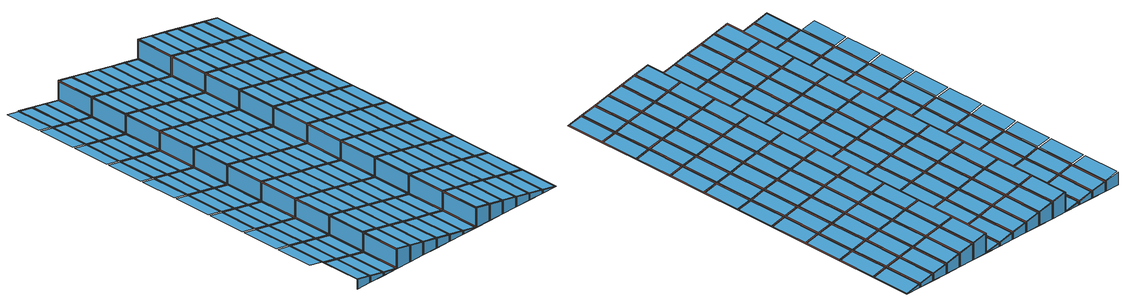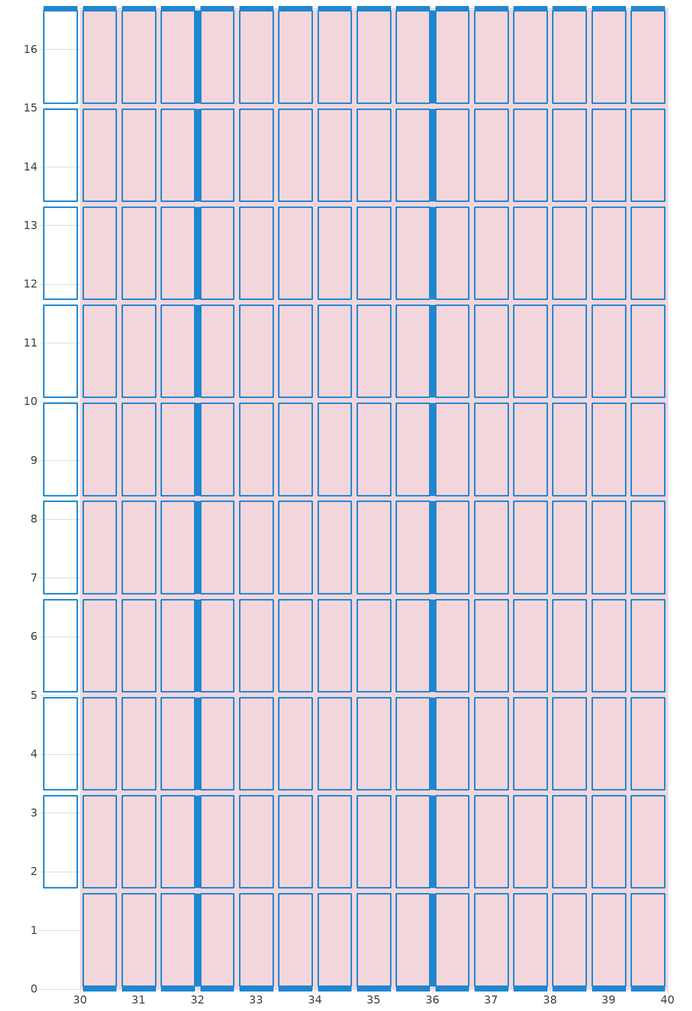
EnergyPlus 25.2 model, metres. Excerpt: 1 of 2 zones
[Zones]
Greenhouse Zone Roof
 window (Window Construction Roof): 32,1.62 32,0.05 / 32,3.29 32,1.72 / 32,4.96 32,3.39 / 32,6.63 32,5.06 / 32,8.3 32,6.73 / 32,9.97 32,8.4 / 32,11.64 32,10.07 / 32,13.31 32,11.74 / 32,14.98 32,13.41 / 32,16.65 32,15.08 / 36,1.62 36,0.05 / 36,3.29 36,1.72 / 36,4.96 36,3.39 / 36,6.63 36,5.06 / 36,8.3 36,6.73 / 36,9.97 36,8.4 / 36,11.64 36,10.07 / 36,13.31 36,11.74 / 36,14.98 36,13.41 / 36,16.65 36,15.08 z6.55:7.26; 29.38,16.7,7.02 29.95,16.7,6.91 29.95,16.7,6.51 29.38,16.7,6.51; 30.05,0,6.51 30.62,0,6.51 30.62,0,6.77 30.05,0,6.89; 30.05,16.7,6.89 30.62,16.7,6.77 30.62,16.7,6.51 30.05,16.7,6.51; 30.72,0,6.51 31.28,0,6.51 31.28,0,6.64 30.72,0,6.75; 30.72,16.7,6.75 31.28,16.7,6.64 31.28,16.7,6.51 30.72,16.7,6.51; 31.38,0,6.51 31.95,0,6.51 31.95,0,6.5 31.38,0,6.62; 31.38,16.7,6.62 31.95,16.7,6.5 31.95,16.7,6.51 31.38,16.7,6.51; 32.05,0,6.51 32.62,0,6.51 32.62,0,7.18 32.05,0,7.29; 32.05,16.7,7.29 32.62,16.7,7.18 32.62,16.7,6.51 32.05,16.7,6.51; 32.72,0,6.51 33.28,0,6.51 33.28,0,7.04 32.72,0,7.16; 32.72,16.7,7.16 33.28,16.7,7.04 33.28,16.7,6.51 32.72,16.7,6.51; 33.38,0,6.51 33.95,0,6.51 33.95,0,6.91 33.38,0,7.02; 33.38,16.7,7.02 33.95,16.7,6.91 33.95,16.7,6.51 33.38,16.7,6.51; 34.05,0,6.51 34.62,0,6.51 34.62,0,6.77 34.05,0,6.89; 34.05,16.7,6.89 34.62,16.7,6.77 34.62,16.7,6.51 34.05,16.7,6.51; 34.72,0,6.51 35.28,0,6.51 35.28,0,6.64 34.72,0,6.75; 34.72,16.7,6.75 35.28,16.7,6.64 35.28,16.7,6.51 34.72,16.7,6.51; 35.38,0,6.51 35.95,0,6.51 35.95,0,6.5 35.38,0,6.62; 35.38,16.7,6.62 35.95,16.7,6.5 35.95,16.7,6.51 35.38,16.7,6.51; 36.05,0,6.51 36.62,0,6.51 36.62,0,7.18 36.05,0,7.29; 36.05,16.7,7.29 36.62,16.7,7.18 36.62,16.7,6.51 36.05,16.7,6.51; 36.72,0,6.51 37.28,0,6.51 37.28,0,7.04 36.72,0,7.16; 36.72,16.7,7.16 37.28,16.7,7.04 37.28,16.7,6.51 36.72,16.7,6.51; 37.38,0,6.51 37.95,0,6.51 37.95,0,6.91 37.38,0,7.02; 37.38,16.7,7.02 37.95,16.7,6.91 37.95,16.7,6.51 37.38,16.7,6.51; 38.05,0,6.51 38.62,0,6.51 38.62,0,6.77 38.05,0,6.89; 38.05,16.7,6.89 38.62,16.7,6.77 38.62,16.7,6.51 38.05,16.7,6.51; 38.72,0,6.51 39.28,0,6.51 39.28,0,6.64 38.72,0,6.75; 38.72,16.7,6.75 39.28,16.7,6.64 39.28,16.7,6.51 38.72,16.7,6.51; 39.38,0,6.51 39.95,0,6.51 39.95,0,6.5 39.38,0,6.62; 39.38,16.7,6.62 39.95,16.7,6.5 39.95,16.7,6.51 39.38,16.7,6.51
 roof outside (Wall Construction): 32,16.7 32,15.03 / 32,15.03 32,13.36 / 32,13.36 32,11.69 / 32,11.69 32,10.02 / 32,10.02 32,8.35 / 32,8.35 32,6.68 / 32,6.68 32,5.01 / 32,5.01 32,3.34 / 32,3.34 32,1.67 / 32,1.67 32,0 / 36,16.7 36,15.03 / 36,15.03 36,13.36 / 36,13.36 36,11.69 / 36,11.69 36,10.02 / 36,10.02 36,8.35 / 36,8.35 36,6.68 / 36,6.68 36,5.01 / 36,5.01 36,3.34 / 36,3.34 36,1.67 / 36,1.67 36,0 z6.5:7.31; 30,0,6.5 30.67,0,6.5 30.67,0,6.77 30,0,6.9; 30,0,6.9 30.67,0,6.77 30.67,1.67,6.77 30,1.67,6.9; 30,1.67,6.9 30.67,1.67,6.77 30.67,3.34,6.77 30,3.34,6.9; 30,3.34,6.9 30.67,3.34,6.77 30.67,5.01,6.77 30,5.01,6.9; 30,5.01,6.9 30.67,5.01,6.77 30.67,6.68,6.77 30,6.68,6.9; 30,6.68,6.9 30.67,6.68,6.77 30.67,8.35,6.77 30,8.35,6.9; 30,8.35,6.9 30.67,8.35,6.77 30.67,10.02,6.77 30,10.02,6.9; 30,10.02,6.9 30.67,10.02,6.77 30.67,11.69,6.77 30,11.69,6.9; 30,11.69,6.9 30.67,11.69,6.77 30.67,13.36,6.77 30,13.36,6.9; 30,13.36,6.9 30.67,13.36,6.77 30.67,15.03,6.77 30,15.03,6.9; 30,15.03,6.9 30.67,15.03,6.77 30.67,16.7,6.77 30,16.7,6.9; 30,16.7,6.9 30.67,16.7,6.77 30.67,16.7,6.5 30,16.7,6.5; 30.67,0,6.5 31.33,0,6.5 31.33,0,6.63 30.67,0,6.77; 30.67,0,6.77 31.33,0,6.63 31.33,1.67,6.63 30.67,1.67,6.77; 30.67,1.67,6.77 31.33,1.67,6.63 31.33,3.34,6.63 30.67,3.34,6.77; 30.67,3.34,6.77 31.33,3.34,6.63 31.33,5.01,6.63 30.67,5.01,6.77; 30.67,5.01,6.77 31.33,5.01,6.63 31.33,6.68,6.63 30.67,6.68,6.77; 30.67,6.68,6.77 31.33,6.68,6.63 31.33,8.35,6.63 30.67,8.35,6.77; 30.67,8.35,6.77 31.33,8.35,6.63 31.33,10.02,6.63 30.67,10.02,6.77; 30.67,10.02,6.77 31.33,10.02,6.63 31.33,11.69,6.63 30.67,11.69,6.77; 30.67,11.69,6.77 31.33,11.69,6.63 31.33,13.36,6.63 30.67,13.36,6.77; 30.67,13.36,6.77 31.33,13.36,6.63 31.33,15.03,6.63 30.67,15.03,6.77; 30.67,15.03,6.77 31.33,15.03,6.63 31.33,16.7,6.63 30.67,16.7,6.77; 30.67,16.7,6.77 31.33,16.7,6.63 31.33,16.7,6.5 30.67,16.7,6.5; 31.33,0,6.5 32,0,6.5 31.33,0,6.63; 31.33,0,6.63 32,0,6.5 32,1.67,6.5 31.33,1.67,6.63; 31.33,1.67,6.63 32,1.67,6.5 32,3.34,6.5 31.33,3.34,6.63; 31.33,3.34,6.63 32,3.34,6.5 32,5.01,6.5 31.33,5.01,6.63; 31.33,5.01,6.63 32,5.01,6.5 32,6.68,6.5 31.33,6.68,6.63; 31.33,6.68,6.63 32,6.68,6.5 32,8.35,6.5 31.33,8.35,6.63; 31.33,8.35,6.63 32,8.35,6.5 32,10.02,6.5 31.33,10.02,6.63; 31.33,10.02,6.63 32,10.02,6.5 32,11.69,6.5 31.33,11.69,6.63; 31.33,11.69,6.63 32,11.69,6.5 32,13.36,6.5 31.33,13.36,6.63; 31.33,13.36,6.63 32,13.36,6.5 32,15.03,6.5 31.33,15.03,6.63; 31.33,15.03,6.63 32,15.03,6.5 32,16.7,6.5 31.33,16.7,6.63; 31.33,16.7,6.63 32,16.7,6.5 31.33,16.7,6.5; 32,0,6.5 32.67,0,6.5 32.67,0,7.17 32,0,7.31; 32,0,7.31 32.67,0,7.17 32.67,1.67,7.17 32,1.67,7.31; 32,1.67,7.31 32.67,1.67,7.17 32.67,3.34,7.17 32,3.34,7.31; 32,3.34,7.31 32.67,3.34,7.17 32.67,5.01,7.17 32,5.01,7.31; 32,5.01,7.31 32.67,5.01,7.17 32.67,6.68,7.17 32,6.68,7.31; 32,6.68,7.31 32.67,6.68,7.17 32.67,8.35,7.17 32,8.35,7.31; 32,8.35,7.31 32.67,8.35,7.17 32.67,10.02,7.17 32,10.02,7.31; 32,10.02,7.31 32.67,10.02,7.17 32.67,11.69,7.17 32,11.69,7.31; 32,11.69,7.31 32.67,11.69,7.17 32.67,13.36,7.17 32,13.36,7.31; 32,13.36,7.31 32.67,13.36,7.17 32.67,15.03,7.17 32,15.03,7.31; 32,15.03,7.31 32.67,15.03,7.17 32.67,16.7,7.17 32,16.7,7.31; 32,16.7,7.31 32.67,16.7,7.17 32.67,16.7,6.5 32,16.7,6.5; 32.67,0,6.5 33.33,0,6.5 33.33,0,7.04 32.67,0,7.17; 32.67,0,7.17 33.33,0,7.04 33.33,1.67,7.04 32.67,1.67,7.17; 32.67,1.67,7.17 33.33,1.67,7.04 33.33,3.34,7.04 32.67,3.34,7.17; 32.67,3.34,7.17 33.33,3.34,7.04 33.33,5.01,7.04 32.67,5.01,7.17; 32.67,5.01,7.17 33.33,5.01,7.04 33.33,6.68,7.04 32.67,6.68,7.17; 32.67,6.68,7.17 33.33,6.68,7.04 33.33,8.35,7.04 32.67,8.35,7.17; 32.67,8.35,7.17 33.33,8.35,7.04 33.33,10.02,7.04 32.67,10.02,7.17; 32.67,10.02,7.17 33.33,10.02,7.04 33.33,11.69,7.04 32.67,11.69,7.17; 32.67,11.69,7.17 33.33,11.69,7.04 33.33,13.36,7.04 32.67,13.36,7.17; 32.67,13.36,7.17 33.33,13.36,7.04 33.33,15.03,7.04 32.67,15.03,7.17; 32.67,15.03,7.17 33.33,15.03,7.04 33.33,16.7,7.04 32.67,16.7,7.17; 32.67,16.7,7.17 33.33,16.7,7.04 33.33,16.7,6.5 32.67,16.7,6.5; 33.33,0,6.5 34,0,6.5 34,0,6.9 33.33,0,7.04; 33.33,0,7.04 34,0,6.9 34,1.67,6.9 33.33,1.67,7.04; 33.33,1.67,7.04 34,1.67,6.9 34,3.34,6.9 33.33,3.34,7.04; 33.33,3.34,7.04 34,3.34,6.9 34,5.01,6.9 33.33,5.01,7.04; 33.33,5.01,7.04 34,5.01,6.9 34,6.68,6.9 33.33,6.68,7.04; 33.33,6.68,7.04 34,6.68,6.9 34,8.35,6.9 33.33,8.35,7.04; 33.33,8.35,7.04 34,8.35,6.9 34,10.02,6.9 33.33,10.02,7.04; 33.33,10.02,7.04 34,10.02,6.9 34,11.69,6.9 33.33,11.69,7.04; 33.33,11.69,7.04 34,11.69,6.9 34,13.36,6.9 33.33,13.36,7.04; 33.33,13.36,7.04 34,13.36,6.9 34,15.03,6.9 33.33,15.03,7.04; 33.33,15.03,7.04 34,15.03,6.9 34,16.7,6.9 33.33,16.7,7.04; 33.33,16.7,7.04 34,16.7,6.9 34,16.7,6.5 33.33,16.7,6.5; 34,0,6.5 34.67,0,6.5 34.67,0,6.77 34,0,6.9; 34,0,6.9 34.67,0,6.77 34.67,1.67,6.77 34,1.67,6.9; 34,1.67,6.9 34.67,1.67,6.77 34.67,3.34,6.77 34,3.34,6.9; 34,3.34,6.9 34.67,3.34,6.77 34.67,5.01,6.77 34,5.01,6.9; 34,5.01,6.9 34.67,5.01,6.77 34.67,6.68,6.77 34,6.68,6.9; 34,6.68,6.9 34.67,6.68,6.77 34.67,8.35,6.77 34,8.35,6.9; 34,8.35,6.9 34.67,8.35,6.77 34.67,10.02,6.77 34,10.02,6.9; 34,10.02,6.9 34.67,10.02,6.77 34.67,11.69,6.77 34,11.69,6.9; 34,11.69,6.9 34.67,11.69,6.77 34.67,13.36,6.77 34,13.36,6.9; 34,13.36,6.9 34.67,13.36,6.77 34.67,15.03,6.77 34,15.03,6.9; 34,15.03,6.9 34.67,15.03,6.77 34.67,16.7,6.77 34,16.7,6.9; 34,16.7,6.9 34.67,16.7,6.77 34.67,16.7,6.5 34,16.7,6.5; 34.67,0,6.5 35.33,0,6.5 35.33,0,6.63 34.67,0,6.77; 34.67,0,6.77 35.33,0,6.63 35.33,1.67,6.63 34.67,1.67,6.77; 34.67,1.67,6.77 35.33,1.67,6.63 35.33,3.34,6.63 34.67,3.34,6.77; 34.67,3.34,6.77 35.33,3.34,6.63 35.33,5.01,6.63 34.67,5.01,6.77; 34.67,5.01,6.77 35.33,5.01,6.63 35.33,6.68,6.63 34.67,6.68,6.77; 34.67,6.68,6.77 35.33,6.68,6.63 35.33,8.35,6.63 34.67,8.35,6.77; 34.67,8.35,6.77 35.33,8.35,6.63 35.33,10.02,6.63 34.67,10.02,6.77; 34.67,10.02,6.77 35.33,10.02,6.63 35.33,11.69,6.63 34.67,11.69,6.77; 34.67,11.69,6.77 35.33,11.69,6.63 35.33,13.36,6.63 34.67,13.36,6.77; 34.67,13.36,6.77 35.33,13.36,6.63 35.33,15.03,6.63 34.67,15.03,6.77; 34.67,15.03,6.77 35.33,15.03,6.63 35.33,16.7,6.63 34.67,16.7,6.77; 34.67,16.7,6.77 35.33,16.7,6.63 35.33,16.7,6.5 34.67,16.7,6.5; 35.33,0,6.5 36,0,6.5 35.33,0,6.63; 35.33,0,6.63 36,0,6.5 36,1.67,6.5 35.33,1.67,6.63; 35.33,1.67,6.63 36,1.67,6.5 36,3.34,6.5 35.33,3.34,6.63; 35.33,3.34,6.63 36,3.34,6.5 36,5.01,6.5 35.33,5.01,6.63; 35.33,5.01,6.63 36,5.01,6.5 36,6.68,6.5 35.33,6.68,6.63; 35.33,6.68,6.63 36,6.68,6.5 36,8.35,6.5 35.33,8.35,6.63; 35.33,8.35,6.63 36,8.35,6.5 36,10.02,6.5 35.33,10.02,6.63; 35.33,10.02,6.63 36,10.02,6.5 36,11.69,6.5 35.33,11.69,6.63; 35.33,11.69,6.63 36,11.69,6.5 36,13.36,6.5 35.33,13.36,6.63; 35.33,13.36,6.63 36,13.36,6.5 36,15.03,6.5 35.33,15.03,6.63; 35.33,15.03,6.63 36,15.03,6.5 36,16.7,6.5 35.33,16.7,6.63; 35.33,16.7,6.63 36,16.7,6.5 35.33,16.7,6.5; 36,0,6.5 36.67,0,6.5 36.67,0,7.17 36,0,7.31; 36,0,7.31 36.67,0,7.17 36.67,1.67,7.17 36,1.67,7.31; 36,1.67,7.31 36.67,1.67,7.17 36.67,3.34,7.17 36,3.34,7.31; 36,3.34,7.31 36.67,3.34,7.17 36.67,5.01,7.17 36,5.01,7.31; 36,5.01,7.31 36.67,5.01,7.17 36.67,6.68,7.17 36,6.68,7.31; 36,6.68,7.31 36.67,6.68,7.17 36.67,8.35,7.17 36,8.35,7.31; 36,8.35,7.31 36.67,8.35,7.17 36.67,10.02,7.17 36,10.02,7.31; 36,10.02,7.31 36.67,10.02,7.17 36.67,11.69,7.17 36,11.69,7.31; 36,11.69,7.31 36.67,11.69,7.17 36.67,13.36,7.17 36,13.36,7.31; 36,13.36,7.31 36.67,13.36,7.17 36.67,15.03,7.17 36,15.03,7.31; 36,15.03,7.31 36.67,15.03,7.17 36.67,16.7,7.17 36,16.7,7.31; 36,16.7,7.31 36.67,16.7,7.17 36.67,16.7,6.5 36,16.7,6.5; 36.67,0,6.5 37.33,0,6.5 37.33,0,7.04 36.67,0,7.17; 36.67,0,7.17 37.33,0,7.04 37.33,1.67,7.04 36.67,1.67,7.17; 36.67,1.67,7.17 37.33,1.67,7.04 37.33,3.34,7.04 36.67,3.34,7.17; 36.67,3.34,7.17 37.33,3.34,7.04 37.33,5.01,7.04 36.67,5.01,7.17; 36.67,5.01,7.17 37.33,5.01,7.04 37.33,6.68,7.04 36.67,6.68,7.17; 36.67,6.68,7.17 37.33,6.68,7.04 37.33,8.35,7.04 36.67,8.35,7.17; 36.67,8.35,7.17 37.33,8.35,7.04 37.33,10.02,7.04 36.67,10.02,7.17; 36.67,10.02,7.17 37.33,10.02,7.04 37.33,11.69,7.04 36.67,11.69,7.17; 36.67,11.69,7.17 37.33,11.69,7.04 37.33,13.36,7.04 36.67,13.36,7.17; 36.67,13.36,7.17 37.33,13.36,7.04 37.33,15.03,7.04 36.67,15.03,7.17; 36.67,15.03,7.17 37.33,15.03,7.04 37.33,16.7,7.04 36.67,16.7,7.17; 36.67,16.7,7.17 37.33,16.7,7.04 37.33,16.7,6.5 36.67,16.7,6.5; 37.33,0,6.5 38,0,6.5 38,0,6.9 37.33,0,7.04; 37.33,0,7.04 38,0,6.9 38,1.67,6.9 37.33,1.67,7.04; 37.33,1.67,7.04 38,1.67,6.9 38,3.34,6.9 37.33,3.34,7.04; 37.33,3.34,7.04 38,3.34,6.9 38,5.01,6.9 37.33,5.01,7.04; 37.33,5.01,7.04 38,5.01,6.9 38,6.68,6.9 37.33,6.68,7.04; 37.33,6.68,7.04 38,6.68,6.9 38,8.35,6.9 37.33,8.35,7.04; 37.33,8.35,7.04 38,8.35,6.9 38,10.02,6.9 37.33,10.02,7.04; 37.33,10.02,7.04 38,10.02,6.9 38,11.69,6.9 37.33,11.69,7.04; 37.33,11.69,7.04 38,11.69,6.9 38,13.36,6.9 37.33,13.36,7.04; 37.33,13.36,7.04 38,13.36,6.9 38,15.03,6.9 37.33,15.03,7.04; 37.33,15.03,7.04 38,15.03,6.9 38,16.7,6.9 37.33,16.7,7.04; 37.33,16.7,7.04 38,16.7,6.9 38,16.7,6.5 37.33,16.7,6.5; 38,0,6.5 38.67,0,6.5 38.67,0,6.77 38,0,6.9; 38,0,6.9 38.67,0,6.77 38.67,1.67,6.77 38,1.67,6.9; 38,1.67,6.9 38.67,1.67,6.77 38.67,3.34,6.77 38,3.34,6.9; 38,3.34,6.9 38.67,3.34,6.77 38.67,5.01,6.77 38,5.01,6.9; 38,5.01,6.9 38.67,5.01,6.77 38.67,6.68,6.77 38,6.68,6.9; 38,6.68,6.9 38.67,6.68,6.77 38.67,8.35,6.77 38,8.35,6.9; 38,8.35,6.9 38.67,8.35,6.77 38.67,10.02,6.77 38,10.02,6.9; 38,10.02,6.9 38.67,10.02,6.77 38.67,11.69,6.77 38,11.69,6.9; 38,11.69,6.9 38.67,11.69,6.77 38.67,13.36,6.77 38,13.36,6.9; 38,13.36,6.9 38.67,13.36,6.77 38.67,15.03,6.77 38,15.03,6.9; 38,15.03,6.9 38.67,15.03,6.77 38.67,16.7,6.77 38,16.7,6.9; 38,16.7,6.9 38.67,16.7,6.77 38.67,16.7,6.5 38,16.7,6.5; 38.67,0,6.5 39.33,0,6.5 39.33,0,6.63 38.67,0,6.77; 38.67,0,6.77 39.33,0,6.63 39.33,1.67,6.63 38.67,1.67,6.77; 38.67,1.67,6.77 39.33,1.67,6.63 39.33,3.34,6.63 38.67,3.34,6.77; 38.67,3.34,6.77 39.33,3.34,6.63 39.33,5.01,6.63 38.67,5.01,6.77; 38.67,5.01,6.77 39.33,5.01,6.63 39.33,6.68,6.63 38.67,6.68,6.77; 38.67,6.68,6.77 39.33,6.68,6.63 39.33,8.35,6.63 38.67,8.35,6.77; 38.67,8.35,6.77 39.33,8.35,6.63 39.33,10.02,6.63 38.67,10.02,6.77; 38.67,10.02,6.77 39.33,10.02,6.63 39.33,11.69,6.63 38.67,11.69,6.77; 38.67,11.69,6.77 39.33,11.69,6.63 39.33,13.36,6.63 38.67,13.36,6.77; 38.67,13.36,6.77 39.33,13.36,6.63 39.33,15.03,6.63 38.67,15.03,6.77; 38.67,15.03,6.77 39.33,15.03,6.63 39.33,16.7,6.63 38.67,16.7,6.77; 38.67,16.7,6.77 39.33,16.7,6.63 39.33,16.7,6.5 38.67,16.7,6.5; 39.33,0,6.5 40,0,6.5 39.33,0,6.63; 39.33,0,6.63 40,0,6.5 40,1.67,6.5 39.33,1.67,6.63; 39.33,1.67,6.63 40,1.67,6.5 40,3.34,6.5 39.33,3.34,6.63; 39.33,3.34,6.63 40,3.34,6.5 40,5.01,6.5 39.33,5.01,6.63; 39.33,5.01,6.63 40,5.01,6.5 40,6.68,6.5 39.33,6.68,6.63; 39.33,6.68,6.63 40,6.68,6.5 40,8.35,6.5 39.33,8.35,6.63; 39.33,8.35,6.63 40,8.35,6.5 40,10.02,6.5 39.33,10.02,6.63; 39.33,10.02,6.63 40,10.02,6.5 40,11.69,6.5 39.33,11.69,6.63; 39.33,11.69,6.63 40,11.69,6.5 40,13.36,6.5 39.33,13.36,6.63; 39.33,13.36,6.63 40,13.36,6.5 40,15.03,6.5 39.33,15.03,6.63; 39.33,15.03,6.63 40,15.03,6.5 40,16.7,6.5 39.33,16.7,6.63; 39.33,16.7,6.63 40,16.7,6.5 39.33,16.7,6.5
 skylight (Window Construction Roof Left): 29.38,1.72,7.03 29.95,1.72,6.91 29.95,3.29,6.91 29.38,3.29,7.03; 29.38,3.39,7.03 29.95,3.39,6.91 29.95,4.96,6.91 29.38,4.96,7.03; 29.38,5.06,7.03 29.95,5.06,6.91 29.95,6.63,6.91 29.38,6.63,7.03; 29.38,6.73,7.03 29.95,6.73,6.91 29.95,8.3,6.91 29.38,8.3,7.03; 29.38,8.4,7.03 29.95,8.4,6.91 29.95,9.97,6.91 29.38,9.97,7.03; 29.38,10.07,7.03 29.95,10.07,6.91 29.95,11.64,6.91 29.38,11.64,7.03; 29.38,11.74,7.03 29.95,11.74,6.91 29.95,13.31,6.91 29.38,13.31,7.03; 29.38,13.41,7.03 29.95,13.41,6.91 29.95,14.98,6.91 29.38,14.98,7.03; 29.38,15.08,7.03 29.95,15.08,6.91 29.95,16.65,6.91 29.38,16.65,7.03; 32.05,0.05,7.3 32.62,0.05,7.18 32.62,1.62,7.18 32.05,1.62,7.3; 32.05,1.72,7.3 32.62,1.72,7.18 32.62,3.29,7.18 32.05,3.29,7.3; 32.05,3.39,7.3 32.62,3.39,7.18 32.62,4.96,7.18 32.05,4.96,7.3; 32.05,5.06,7.3 32.62,5.06,7.18 32.62,6.63,7.18 32.05,6.63,7.3; 32.05,6.73,7.3 32.62,6.73,7.18 32.62,8.3,7.18 32.05,8.3,7.3; 32.05,8.4,7.3 32.62,8.4,7.18 32.62,9.97,7.18 32.05,9.97,7.3; 32.05,10.07,7.3 32.62,10.07,7.18 32.62,11.64,7.18 32.05,11.64,7.3; 32.05,11.74,7.3 32.62,11.74,7.18 32.62,13.31,7.18 32.05,13.31,7.3; 32.05,13.41,7.3 32.62,13.41,7.18 32.62,14.98,7.18 32.05,14.98,7.3; 32.05,15.08,7.3 32.62,15.08,7.18 32.62,16.65,7.18 32.05,16.65,7.3; 32.72,0.05,7.16 33.28,0.05,7.05 33.28,1.62,7.05 32.72,1.62,7.16; 32.72,1.72,7.16 33.28,1.72,7.05 33.28,3.29,7.05 32.72,3.29,7.16; 32.72,3.39,7.16 33.28,3.39,7.05 33.28,4.96,7.05 32.72,4.96,7.16; 32.72,5.06,7.16 33.28,5.06,7.05 33.28,6.63,7.05 32.72,6.63,7.16; 32.72,6.73,7.16 33.28,6.73,7.05 33.28,8.3,7.05 32.72,8.3,7.16; 32.72,8.4,7.16 33.28,8.4,7.05 33.28,9.97,7.05 32.72,9.97,7.16; 32.72,10.07,7.16 33.28,10.07,7.05 33.28,11.64,7.05 32.72,11.64,7.16; 32.72,11.74,7.16 33.28,11.74,7.05 33.28,13.31,7.05 32.72,13.31,7.16; 32.72,13.41,7.16 33.28,13.41,7.05 33.28,14.98,7.05 32.72,14.98,7.16; 32.72,15.08,7.16 33.28,15.08,7.05 33.28,16.65,7.05 32.72,16.65,7.16; 33.38,0.05,7.03 33.95,0.05,6.91 33.95,1.62,6.91 33.38,1.62,7.03; 33.38,1.72,7.03 33.95,1.72,6.91 33.95,3.29,6.91 33.38,3.29,7.03; 33.38,3.39,7.03 33.95,3.39,6.91 33.95,4.96,6.91 33.38,4.96,7.03; 33.38,5.06,7.03 33.95,5.06,6.91 33.95,6.63,6.91 33.38,6.63,7.03; 33.38,6.73,7.03 33.95,6.73,6.91 33.95,8.3,6.91 33.38,8.3,7.03; 33.38,8.4,7.03 33.95,8.4,6.91 33.95,9.97,6.91 33.38,9.97,7.03; 33.38,10.07,7.03 33.95,10.07,6.91 33.95,11.64,6.91 33.38,11.64,7.03; 33.38,11.74,7.03 33.95,11.74,6.91 33.95,13.31,6.91 33.38,13.31,7.03; 33.38,13.41,7.03 33.95,13.41,6.91 33.95,14.98,6.91 33.38,14.98,7.03; 33.38,15.08,7.03 33.95,15.08,6.91 33.95,16.65,6.91 33.38,16.65,7.03; 36.05,0.05,7.3 36.62,0.05,7.18 36.62,1.62,7.18 36.05,1.62,7.3; 36.05,1.72,7.3 36.62,1.72,7.18 36.62,3.29,7.18 36.05,3.29,7.3; 36.05,3.39,7.3 36.62,3.39,7.18 36.62,4.96,7.18 36.05,4.96,7.3; 36.05,5.06,7.3 36.62,5.06,7.18 36.62,6.63,7.18 36.05,6.63,7.3; 36.05,6.73,7.3 36.62,6.73,7.18 36.62,8.3,7.18 36.05,8.3,7.3; 36.05,8.4,7.3 36.62,8.4,7.18 36.62,9.97,7.18 36.05,9.97,7.3; 36.05,10.07,7.3 36.62,10.07,7.18 36.62,11.64,7.18 36.05,11.64,7.3; 36.05,11.74,7.3 36.62,11.74,7.18 36.62,13.31,7.18 36.05,13.31,7.3; 36.05,13.41,7.3 36.62,13.41,7.18 36.62,14.98,7.18 36.05,14.98,7.3; 36.05,15.08,7.3 36.62,15.08,7.18 36.62,16.65,7.18 36.05,16.65,7.3; 36.72,0.05,7.16 37.28,0.05,7.05 37.28,1.62,7.05 36.72,1.62,7.16; 36.72,1.72,7.16 37.28,1.72,7.05 37.28,3.29,7.05 36.72,3.29,7.16; 36.72,3.39,7.16 37.28,3.39,7.05 37.28,4.96,7.05 36.72,4.96,7.16; 36.72,5.06,7.16 37.28,5.06,7.05 37.28,6.63,7.05 36.72,6.63,7.16; 36.72,6.73,7.16 37.28,6.73,7.05 37.28,8.3,7.05 36.72,8.3,7.16; 36.72,8.4,7.16 37.28,8.4,7.05 37.28,9.97,7.05 36.72,9.97,7.16; 36.72,10.07,7.16 37.28,10.07,7.05 37.28,11.64,7.05 36.72,11.64,7.16; 36.72,11.74,7.16 37.28,11.74,7.05 37.28,13.31,7.05 36.72,13.31,7.16; 36.72,13.41,7.16 37.28,13.41,7.05 37.28,14.98,7.05 36.72,14.98,7.16; 36.72,15.08,7.16 37.28,15.08,7.05 37.28,16.65,7.05 36.72,16.65,7.16; 37.38,0.05,7.03 37.95,0.05,6.91 37.95,1.62,6.91 37.38,1.62,7.03; 37.38,1.72,7.03 37.95,1.72,6.91 37.95,3.29,6.91 37.38,3.29,7.03; 37.38,3.39,7.03 37.95,3.39,6.91 37.95,4.96,6.91 37.38,4.96,7.03; 37.38,5.06,7.03 37.95,5.06,6.91 37.95,6.63,6.91 37.38,6.63,7.03; 37.38,6.73,7.03 37.95,6.73,6.91 37.95,8.3,6.91 37.38,8.3,7.03; 37.38,8.4,7.03 37.95,8.4,6.91 37.95,9.97,6.91 37.38,9.97,7.03; 37.38,10.07,7.03 37.95,10.07,6.91 37.95,11.64,6.91 37.38,11.64,7.03; 37.38,11.74,7.03 37.95,11.74,6.91 37.95,13.31,6.91 37.38,13.31,7.03; 37.38,13.41,7.03 37.95,13.41,6.91 37.95,14.98,6.91 37.38,14.98,7.03; 37.38,15.08,7.03 37.95,15.08,6.91 37.95,16.65,6.91 37.38,16.65,7.03
 skylight (Window Construction Roof Right): 30.05,0.05,6.89 30.62,0.05,6.78 30.62,1.62,6.78 30.05,1.62,6.89; 30.05,1.72,6.89 30.62,1.72,6.78 30.62,3.29,6.78 30.05,3.29,6.89; 30.05,3.39,6.89 30.62,3.39,6.78 30.62,4.96,6.78 30.05,4.96,6.89; 30.05,5.06,6.89 30.62,5.06,6.78 30.62,6.63,6.78 30.05,6.63,6.89; 30.05,6.73,6.89 30.62,6.73,6.78 30.62,8.3,6.78 30.05,8.3,6.89; 30.05,8.4,6.89 30.62,8.4,6.78 30.62,9.97,6.78 30.05,9.97,6.89; 30.05,10.07,6.89 30.62,10.07,6.78 30.62,11.64,6.78 30.05,11.64,6.89; 30.05,11.74,6.89 30.62,11.74,6.78 30.62,13.31,6.78 30.05,13.31,6.89; 30.05,13.41,6.89 30.62,13.41,6.78 30.62,14.98,6.78 30.05,14.98,6.89; 30.05,15.08,6.89 30.62,15.08,6.78 30.62,16.65,6.78 30.05,16.65,6.89; 30.72,0.05,6.76 31.28,0.05,6.64 31.28,1.62,6.64 30.72,1.62,6.76; 30.72,1.72,6.76 31.28,1.72,6.64 31.28,3.29,6.64 30.72,3.29,6.76; 30.72,3.39,6.76 31.28,3.39,6.64 31.28,4.96,6.64 30.72,4.96,6.76; 30.72,5.06,6.76 31.28,5.06,6.64 31.28,6.63,6.64 30.72,6.63,6.76; 30.72,6.73,6.76 31.28,6.73,6.64 31.28,8.3,6.64 30.72,8.3,6.76; 30.72,8.4,6.76 31.28,8.4,6.64 31.28,9.97,6.64 30.72,9.97,6.76; 30.72,10.07,6.76 31.28,10.07,6.64 31.28,11.64,6.64 30.72,11.64,6.76; 30.72,11.74,6.76 31.28,11.74,6.64 31.28,13.31,6.64 30.72,13.31,6.76; 30.72,13.41,6.76 31.28,13.41,6.64 31.28,14.98,6.64 30.72,14.98,6.76; 30.72,15.08,6.76 31.28,15.08,6.64 31.28,16.65,6.64 30.72,16.65,6.76; 31.38,0.05,6.62 31.95,0.05,6.51 31.95,1.62,6.51 31.38,1.62,6.62; 31.38,1.72,6.62 31.95,1.72,6.51 31.95,3.29,6.51 31.38,3.29,6.62; 31.38,3.39,6.62 31.95,3.39,6.51 31.95,4.96,6.51 31.38,4.96,6.62; 31.38,5.06,6.62 31.95,5.06,6.51 31.95,6.63,6.51 31.38,6.63,6.62; 31.38,6.73,6.62 31.95,6.73,6.51 31.95,8.3,6.51 31.38,8.3,6.62; 31.38,8.4,6.62 31.95,8.4,6.51 31.95,9.97,6.51 31.38,9.97,6.62; 31.38,10.07,6.62 31.95,10.07,6.51 31.95,11.64,6.51 31.38,11.64,6.62; 31.38,11.74,6.62 31.95,11.74,6.51 31.95,13.31,6.51 31.38,13.31,6.62; 31.38,13.41,6.62 31.95,13.41,6.51 31.95,14.98,6.51 31.38,14.98,6.62; 31.38,15.08,6.62 31.95,15.08,6.51 31.95,16.65,6.51 31.38,16.65,6.62; 34.05,0.05,6.89 34.62,0.05,6.78 34.62,1.62,6.78 34.05,1.62,6.89; 34.05,1.72,6.89 34.62,1.72,6.78 34.62,3.29,6.78 34.05,3.29,6.89; 34.05,3.39,6.89 34.62,3.39,6.78 34.62,4.96,6.78 34.05,4.96,6.89; 34.05,5.06,6.89 34.62,5.06,6.78 34.62,6.63,6.78 34.05,6.63,6.89; 34.05,6.73,6.89 34.62,6.73,6.78 34.62,8.3,6.78 34.05,8.3,6.89; 34.05,8.4,6.89 34.62,8.4,6.78 34.62,9.97,6.78 34.05,9.97,6.89; 34.05,10.07,6.89 34.62,10.07,6.78 34.62,11.64,6.78 34.05,11.64,6.89; 34.05,11.74,6.89 34.62,11.74,6.78 34.62,13.31,6.78 34.05,13.31,6.89; 34.05,13.41,6.89 34.62,13.41,6.78 34.62,14.98,6.78 34.05,14.98,6.89; 34.05,15.08,6.89 34.62,15.08,6.78 34.62,16.65,6.78 34.05,16.65,6.89; 34.72,0.05,6.76 35.28,0.05,6.64 35.28,1.62,6.64 34.72,1.62,6.76; 34.72,1.72,6.76 35.28,1.72,6.64 35.28,3.29,6.64 34.72,3.29,6.76; 34.72,3.39,6.76 35.28,3.39,6.64 35.28,4.96,6.64 34.72,4.96,6.76; 34.72,5.06,6.76 35.28,5.06,6.64 35.28,6.63,6.64 34.72,6.63,6.76; 34.72,6.73,6.76 35.28,6.73,6.64 35.28,8.3,6.64 34.72,8.3,6.76; 34.72,8.4,6.76 35.28,8.4,6.64 35.28,9.97,6.64 34.72,9.97,6.76; 34.72,10.07,6.76 35.28,10.07,6.64 35.28,11.64,6.64 34.72,11.64,6.76; 34.72,11.74,6.76 35.28,11.74,6.64 35.28,13.31,6.64 34.72,13.31,6.76; 34.72,13.41,6.76 35.28,13.41,6.64 35.28,14.98,6.64 34.72,14.98,6.76; 34.72,15.08,6.76 35.28,15.08,6.64 35.28,16.65,6.64 34.72,16.65,6.76; 35.38,0.05,6.62 35.95,0.05,6.51 35.95,1.62,6.51 35.38,1.62,6.62; 35.38,1.72,6.62 35.95,1.72,6.51 35.95,3.29,6.51 35.38,3.29,6.62; 35.38,3.39,6.62 35.95,3.39,6.51 35.95,4.96,6.51 35.38,4.96,6.62; 35.38,5.06,6.62 35.95,5.06,6.51 35.95,6.63,6.51 35.38,6.63,6.62; 35.38,6.73,6.62 35.95,6.73,6.51 35.95,8.3,6.51 35.38,8.3,6.62; 35.38,8.4,6.62 35.95,8.4,6.51 35.95,9.97,6.51 35.38,9.97,6.62; 35.38,10.07,6.62 35.95,10.07,6.51 35.95,11.64,6.51 35.38,11.64,6.62; 35.38,11.74,6.62 35.95,11.74,6.51 35.95,13.31,6.51 35.38,13.31,6.62; 35.38,13.41,6.62 35.95,13.41,6.51 35.95,14.98,6.51 35.38,14.98,6.62; 35.38,15.08,6.62 35.95,15.08,6.51 35.95,16.65,6.51 35.38,16.65,6.62; 38.05,0.05,6.89 38.62,0.05,6.78 38.62,1.62,6.78 38.05,1.62,6.89; 38.05,1.72,6.89 38.62,1.72,6.78 38.62,3.29,6.78 38.05,3.29,6.89; 38.05,3.39,6.89 38.62,3.39,6.78 38.62,4.96,6.78 38.05,4.96,6.89; 38.05,5.06,6.89 38.62,5.06,6.78 38.62,6.63,6.78 38.05,6.63,6.89; 38.05,6.73,6.89 38.62,6.73,6.78 38.62,8.3,6.78 38.05,8.3,6.89; 38.05,8.4,6.89 38.62,8.4,6.78 38.62,9.97,6.78 38.05,9.97,6.89; 38.05,10.07,6.89 38.62,10.07,6.78 38.62,11.64,6.78 38.05,11.64,6.89; 38.05,11.74,6.89 38.62,11.74,6.78 38.62,13.31,6.78 38.05,13.31,6.89; 38.05,13.41,6.89 38.62,13.41,6.78 38.62,14.98,6.78 38.05,14.98,6.89; 38.05,15.08,6.89 38.62,15.08,6.78 38.62,16.65,6.78 38.05,16.65,6.89; 38.72,0.05,6.76 39.28,0.05,6.64 39.28,1.62,6.64 38.72,1.62,6.76; 38.72,1.72,6.76 39.28,1.72,6.64 39.28,3.29,6.64 38.72,3.29,6.76; 38.72,3.39,6.76 39.28,3.39,6.64 39.28,4.96,6.64 38.72,4.96,6.76; 38.72,5.06,6.76 39.28,5.06,6.64 39.28,6.63,6.64 38.72,6.63,6.76; 38.72,6.73,6.76 39.28,6.73,6.64 39.28,8.3,6.64 38.72,8.3,6.76; 38.72,8.4,6.76 39.28,8.4,6.64 39.28,9.97,6.64 38.72,9.97,6.76; 38.72,10.07,6.76 39.28,10.07,6.64 39.28,11.64,6.64 38.72,11.64,6.76; 38.72,11.74,6.76 39.28,11.74,6.64 39.28,13.31,6.64 38.72,13.31,6.76; 38.72,13.41,6.76 39.28,13.41,6.64 39.28,14.98,6.64 38.72,14.98,6.76; 38.72,15.08,6.76 39.28,15.08,6.64 39.28,16.65,6.64 38.72,16.65,6.76; 39.38,0.05,6.62 39.95,0.05,6.51 39.95,1.62,6.51 39.38,1.62,6.62; 39.38,1.72,6.62 39.95,1.72,6.51 39.95,3.29,6.51 39.38,3.29,6.62; 39.38,3.39,6.62 39.95,3.39,6.51 39.95,4.96,6.51 39.38,4.96,6.62; 39.38,5.06,6.62 39.95,5.06,6.51 39.95,6.63,6.51 39.38,6.63,6.62; 39.38,6.73,6.62 39.95,6.73,6.51 39.95,8.3,6.51 39.38,8.3,6.62; 39.38,8.4,6.62 39.95,8.4,6.51 39.95,9.97,6.51 39.38,9.97,6.62; 39.38,10.07,6.62 39.95,10.07,6.51 39.95,11.64,6.51 39.38,11.64,6.62; 39.38,11.74,6.62 39.95,11.74,6.51 39.95,13.31,6.51 39.38,13.31,6.62; 39.38,13.41,6.62 39.95,13.41,6.51 39.95,14.98,6.51 39.38,14.98,6.62; 39.38,15.08,6.62 39.95,15.08,6.51 39.95,16.65,6.51 39.38,16.65,6.62
[Building]
Building 1
[Material]
Wall Material: Roughness=Smooth; Thickness {m}=0.2; Conductivity {W/m-K}=50; Density {kg/m3}=7850; Specific Heat {J/kg-K}=500; Thermal Absorptance=0.9; Solar Absorptance=0.7; Visible Absorptance=0.7
[WindowMaterial:SimpleGlazingSystem]
Window Material: U-Factor {W/m2-K}=2.5; Solar Heat Gain Coefficient=0.1; Visible Transmittance=0.8
[Construction]
Wall Construction: Wall Material
Window Construction Roof; Window Construction Roof Left; Window Construction Roof Right: Window Material
[Zone]
Greenhouse Zone Roof: Multiplier=1; Volume {m3}=269.89; Part of Total Floor Area=Yes
[Space]
Greenhouse Space Roof: Zone=Greenhouse Zone Roof; Space Type=Greenhouse Type Roof
[SpaceList]
Greenhouse Type Roof: Greenhouse Space Roof
[Lights]
Lights_Greenhouse Space Roof: Zone or ZoneList or Space or SpaceList=Greenhouse Space Roof; Schedule=Lights_Schedule; Design Level Calculation Method=Watts/Area; Watts per Floor Area {W/m2}=5; Fraction Replaceable=1
[ElectricEquipment]
PumpMotor_Greenhouse Space Roof: Zone or ZoneList or Space or SpaceList=Greenhouse Space Roof; Schedule=Pump_Schedule; Design Level Calculation Method=Watts/Area; Watts per Floor Area {W/m2}=5
[ZoneInfiltration:DesignFlowRate]
Infiltration_Greenhouse Space Roof: Zone or ZoneList or Space or SpaceList=Greenhouse Space Roof; Design Flow Rate Calculation Method=AirChanges/Hour; Air Changes per Hour {1/hr}=0.5; Density Basis=Outdoor
[ZoneVentilation:WindandStackOpenArea] Zone or Space=Greenhouse Zone Roof; Opening Area {m2}=39.0446; Height Difference {m}=3.65403; Minimum Indoor Temperature {C}=0; Maximum Indoor Temperature {C}=60; Delta Temperature {deltaC}=1; Minimum Outdoor Temperature {C}=0; Maximum Outdoor Temperature {C}=60; Maximum Wind Speed {m/s}=30
Name | Opening Area Fraction Schedule | Opening Effectiveness | Effective Angle {deg} | Discharge Coefficient for Opening
Roof Window Ventilation Left | Open Area Fraction Schedule Left | 0.5 | 90 | 0.6
Roof Window Ventilation Right | Open Area Fraction Schedule Right | Autocalculate | 270 | Autocalculate
[Schedule:Day:Interval]
Schedule Day 1: No, 18:00, 0, 22:00, 1, 24:00, 0
Schedule Day 3: No, 06:00, 0, 07:00, 1, 18:00, 0, 19:00, 1, 24:00, 0
Default Day Schedule; Default Day Schedule 1: No, 01:00, 0, 02:00, 0.7, 03:00, 0, 04:00, 1, 05:00, 0, 06:00, 0.8, 07:00, 0, 08:00, 0.2, 09:00, 0, 10:00, 0.9, 11:00, 0, 12:00, 0.5, 13:00, 0, 14:00, 0.1, 15:00, 0, 16:00, 0.4, 17:00, 0, 18:00, 0.3, 19:00, 0, 20:00, 0.6, 21:00, 0, 22:00, 0.7, 23:00, 0, 24:00, 0
[Schedule:Week:Daily]
Lights_Schedule Week Rule - Jan1-Dec31: Schedule Day 1, Schedule Day 1, Schedule Day 1, Schedule Day 1, Schedule Day 1, Schedule Day 1, Schedule Day 1, Schedule Day 1, Schedule Day 1, Schedule Day 1, Schedule Day 1, Schedule Day 1
Pump_Schedule Week Rule - Jan1-Dec31: Schedule Day 3, Schedule Day 3, Schedule Day 3, Schedule Day 3, Schedule Day 3, Schedule Day 3, Schedule Day 3, Schedule Day 3, Schedule Day 3, Schedule Day 3, Schedule Day 3, Schedule Day 3
Open Area Fraction Schedule Left Week Rule - Jan1-Dec31: Default Day Schedule, Default Day Schedule, Default Day Schedule, Default Day Schedule, Default Day Schedule, Default Day Schedule, Default Day Schedule, Default Day Schedule, Default Day Schedule, Default Day Schedule, Default Day Schedule, Default Day Schedule
Open Area Fraction Schedule Right Week Rule - Jan1-Dec31: Default Day Schedule 1, Default Day Schedule 1, Default Day Schedule 1, Default Day Schedule 1, Default Day Schedule 1, Default Day Schedule 1, Default Day Schedule 1, Default Day Schedule 1, Default Day Schedule 1, Default Day Schedule 1, Default Day Schedule 1, Default Day Schedule 1
[Schedule:Year]
Lights_Schedule: Lights_Schedule Week Rule - Jan1-Dec31, 1, 1, 12, 31
Pump_Schedule: Pump_Schedule Week Rule - Jan1-Dec31, 1, 1, 12, 31
Open Area Fraction Schedule Left: Open Area Fraction Schedule Left Week Rule - Jan1-Dec31, 1, 1, 12, 31
Open Area Fraction Schedule Right: Open Area Fraction Schedule Right Week Rule - Jan1-Dec31, 1, 1, 12, 31
